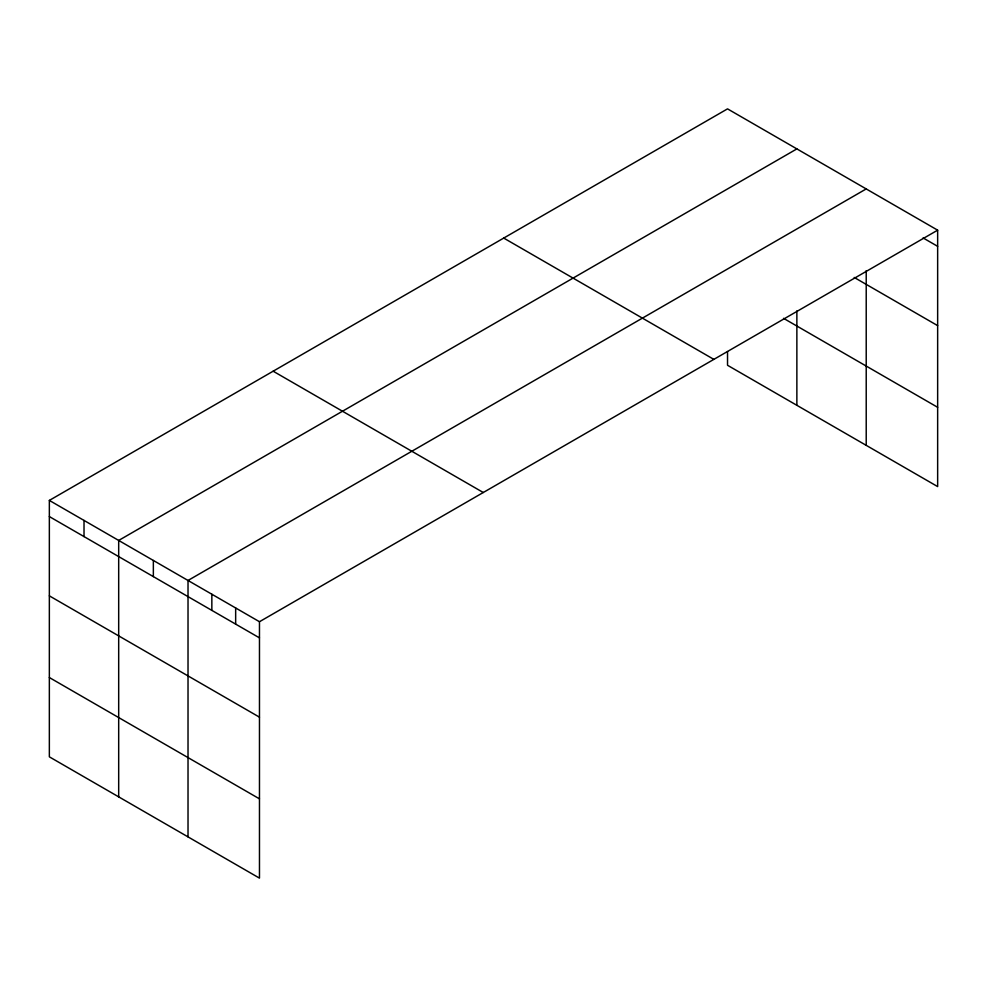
<?xml version="1.0" encoding="UTF-8"?>
<svg xmlns="http://www.w3.org/2000/svg" width="987" height="987" viewBox="0 0 987 987"><rect width="100%" height="100%" fill="white"/><g stroke="black" fill="none" stroke-linecap="round" stroke-linejoin="round"><path stroke-width="1.48" d="M937.65 230.168L259.47 621.724L259.47 878.134L49.35 756.832L49.35 500.409L727.53 108.866L937.65 230.168L937.65 486.591L727.53 365.276L727.53 351.557M796.867 148.901L118.687 540.444L118.687 796.854M866.216 188.924L188.023 580.467L188.023 836.89M923.092 237.929L937.65 246.331M854.211 277.446L937.65 325.624M783.542 318.332L937.65 407.31M503.728 238.077L713.848 359.379M273.152 371.198L483.272 492.513M49.35 500.409L259.47 621.724M49.35 516.571L259.47 637.873M49.35 595.852L259.47 717.167M49.35 677.538L259.47 798.853M866.216 270.648L866.216 445.347M796.867 310.905L796.867 405.312M235.659 607.967L235.659 624.129M211.847 594.223L211.847 610.385M153.355 560.456L153.355 576.618M84.018 520.42L84.018 536.583"/></g></svg>
